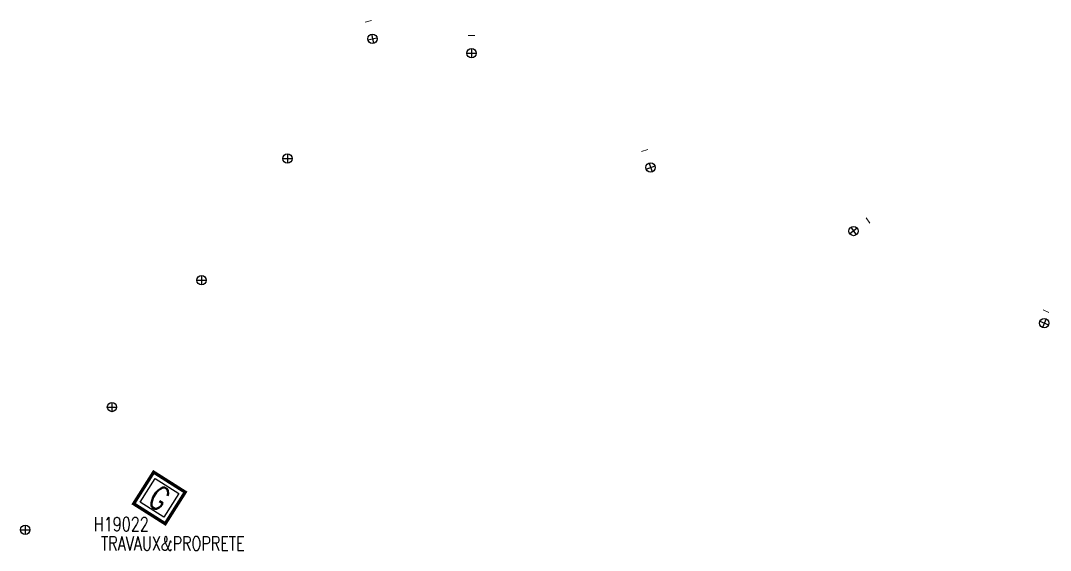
# Model space of a CAD drawing. Header units: millimetres. Extents: x 156980 to 157999, y 121028 to 121966.
# Drawn here: x 157497.9 to 157608.2, y 121250.7 to 121307.4 of the extents above; entities that cross this region are included whole.
import ezdxf
from ezdxf.enums import TextEntityAlignment as Align

# ---------------------------------------------------------------- set-up
doc = ezdxf.new("R2010")
doc.units = ezdxf.units.MM
doc.layers.get('0').update_dxf_attribs({"linetype": 'CONTINUOUS'})
doc.layers.add('BR12', color=7, linetype='CONTINUOUS')
doc.layers.add('G_210', color=7, linetype='CONTINUOUS')
doc.styles.add('B_ROMANS', font='ROMANS.shx', dxfattribs={"width": 0.75})
doc.styles.add('G_ROMANS', font='ROMANS.SHX', dxfattribs={"width": 0.75})

# ---------------------------------------------------------------- blocks, each defined once
blk = doc.blocks.new('BR1209')
at = {"color": 0, "linetype": 'Continuous', "flags": 128}
for points in [[(-0.5, 0), (0.5, 0)], [(0, 0.5), (0, -0.5)]]:
    blk.add_lwpolyline(points, dxfattribs=at)
at = {"color": 0, "linetype": 'Continuous'}
blk.add_circle((0, 0), 0.5, dxfattribs=at)
at = {"color": 0, "linetype": 'Continuous', "style": 'B_ROMANS', "width": 0.75}
blk.add_attdef('NUM', text='', height=1.2, dxfattribs=at).set_placement((0, 2), align=Align.MIDDLE)
at = {"color": 0, "linetype": 'Continuous', "style": 'B_ROMANS', "width": 0.75, "flags": 3}
for tag, p in [('DEF_LEG', (0, -10)), ('DEF_COUP', (0, -12.5)), ('DEF_TYPE', (0, -15))]:
    blk.add_attdef(tag, text='', height=1.2, dxfattribs=at).set_placement(p, align=Align.MIDDLE)
blk = doc.blocks.new('G_210_17')
at = {"color": 0, "linetype": 'Continuous', "const_width": 0.35, "flags": 128}
blk.add_lwpolyline([(2, 2), (2, -2), (-2, -2), (-2, 2)], close=True, dxfattribs=at)
at = {"color": 0, "linetype": 'Continuous'}
blk.add_lwpolyline([(-1.5, 1.5), (1.5, 1.5), (1.5, -1.5), (-1.5, -1.5)], close=True, dxfattribs=at)
at = {"color": 0, "linetype": 'Continuous', "style": 'G_ROMANS', "width": 0.75}
blk.add_text('G', height=2.5, dxfattribs=at).set_placement((0, 0), align=Align.MIDDLE_CENTER)
for tag, height, p in [('NUM', 4, (0, 14)), ('NOM', 4, (0, 9)), ('BCL', 3, (0, 5))]:
    blk.add_attdef(tag, text='', height=height, dxfattribs=at).set_placement(p, align=Align.MIDDLE)
at = {"color": 0, "linetype": 'Continuous', "style": 'G_ROMANS', "width": 0.75, "flags": 3}
for tag, p in [('DEF_LEG', (0.14, -5.11)), ('DEF_COUP', (0.14, -7.61)), ('DEF_TYPE', (0.14, -10.11))]:
    blk.add_attdef(tag, text='', height=1.2, dxfattribs=at).set_placement(p, align=Align.MIDDLE)

msp = doc.modelspace()

# ---------------------------------------------------------------- block references
at = {"layer": 'BR12', "color": 252}
for p, rotation in [((157535.57, 121305.46), 12.56914383068112), ((157565.36, 121291.69), 19.34708375035972), ((157587.09, 121284.89), 305.842419768324)]:
    msp.add_blockref('BR1209', p, dxfattribs=dict(at, rotation=rotation)).add_auto_attribs({'NUM': '-'})
msp.add_blockref('BR1209', (157546.19, 121303.91), dxfattribs=at).add_auto_attribs({'NUM': '-'})
for p in [(157526.47, 121292.64), (157517.28, 121279.62), (157507.69, 121266.06), (157498.4, 121252.93)]:
    msp.add_blockref('BR1209', p, dxfattribs=at)
ref = msp.add_blockref('BR1209', (157607.51, 121275.04), dxfattribs=dict(at, rotation=336.3787278508942))
ref.add_attrib('NUM', '-', dxfattribs={"layer": '0', "color": 0, "linetype": 'Continuous', "height": 1.2, "rotation": 336.3787, "style": 'B_ROMANS', "width": 0.75}).set_placement((157607.73, 121276.39), align=Align.MIDDLE)
at = {"layer": 'G_210'}
ref = msp.add_blockref('G_210_17', (157512.77, 121256.33), dxfattribs=dict(at, rotation=327.6604418305919))
ref.add_attrib('NUM', 'H19022', dxfattribs={"layer": '0', "color": 0, "linetype": 'Continuous', "height": 1.5, "style": 'G_ROMANS', "width": 0.75}).set_placement((157508.69, 121253.51), align=Align.MIDDLE)
ref.add_attrib('NOM', 'TRAVAUX&PROPRETE', dxfattribs={"layer": '0', "color": 0, "linetype": 'Continuous', "height": 1.5, "style": 'G_ROMANS', "width": 0.75}).set_placement((157514.2, 121251.47), align=Align.MIDDLE)

doc.saveas('drawing.dxf')
